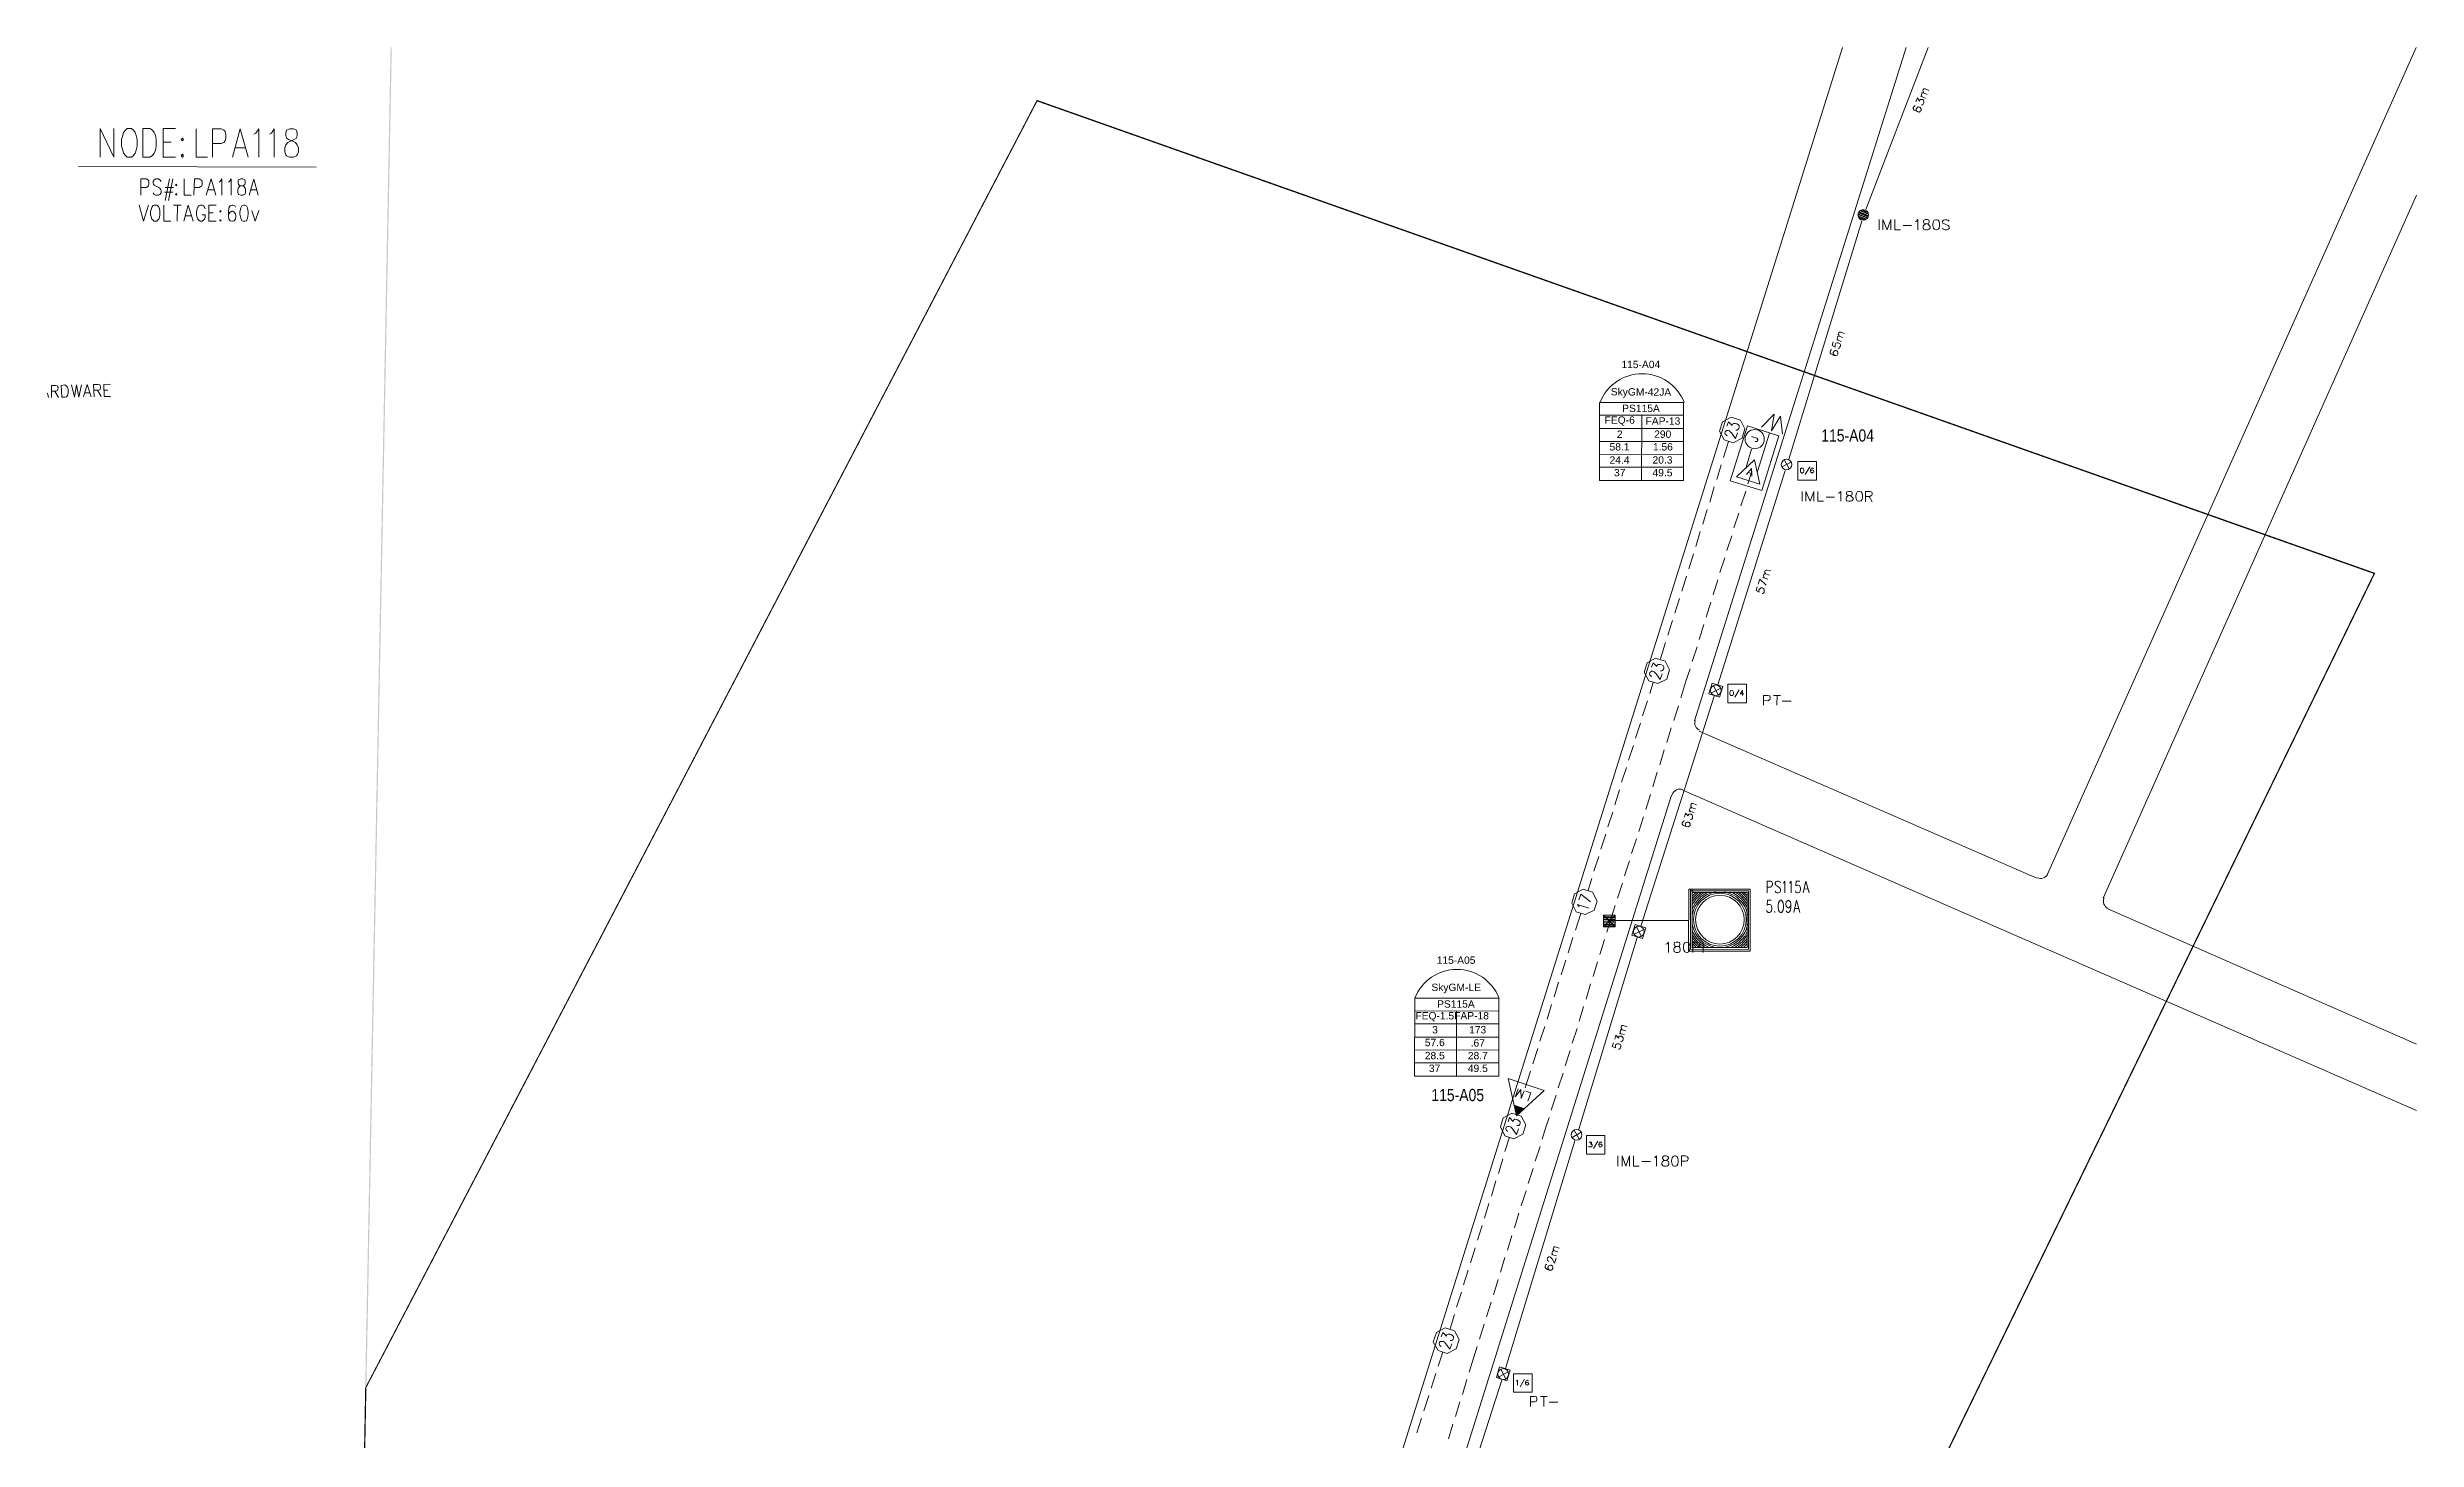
# Model space of a CAD drawing. Header units: millimetres. Extents: x 407 to 980, y 41 to 939.
# Drawn here: x 407 to 980, y 603 to 939 of the extents above; entities that cross this region are included whole.
import ezdxf

# ---------------------------------------------------------------- set-up
doc = ezdxf.new("R2010")
doc.units = ezdxf.units.MM
for name, color, linetype in [('PDF_Level 21', 1, 'Continuous'), ('PDF_Level 22', 1, 'Continuous'), ('PDF_RICKLEE_AMPBLOCK', 7, 'Continuous'), ('PDF_RICKLEE_POWERSUPPLY', 1, 'Continuous'), ('PDF_SKY-Lipa$0$LANDMARK', 7, 'Continuous'), ('PDF_SKY-Lipa$0$POLE NUMBER', 5, 'Continuous'), ('PDF_SKY-Lipa$0$RICKLEE_HOUSECOUNT', 3, 'Continuous'), ('PDF_Text', 7, 'Continuous')]:
    doc.layers.add(name, color=color, linetype=linetype)
for name, color, linetype, true_color in [('PDF_RICKLEE_COAXCABLE', 32, 'Continuous', 0xdd6e00), ('PDF_RICKLEE_NODEBOUNDARY', 92, 'Continuous', 0x00b800), ('PDF_RICKLEE_NODEDETAILS', 92, 'Continuous', 0x00b800), ('PDF_SKY-Lipa$0$RICKLEE_POLEPED', 8, 'Continuous', 0x767676), ('PDF_SKY-Lipa$0$RICKLEE_ROAD', 251, 'Continuous', 0x636466), ('PDF_SKY-Lipa$0$RICKLEE_STRAND', 8, 'Continuous', 0x767676), ('PDF_SKY-Lipa$0$RICKLEE_STRANDDISTANCE', 8, 'Continuous', 0x767676)]:
    doc.layers.add(name, color=color, linetype=linetype, true_color=true_color)
doc.styles.add('PDF Arial Narrow', font='ARIALN.TTF')
doc.styles.add('PDF ArialMT', font='arial.ttf')

msp = doc.modelspace()

# ---------------------------------------------------------------- linework, layer by layer
at = {"layer": 'PDF_Level 21', "lineweight": 9}
for points in [[(821.29, 847.43), (824.35, 850.6), (823.76, 846.54), (825.94, 850.1), (826.43, 845.75)], [(783.21, 726.78), (785.98, 729.64)], [(783.21, 729.64), (785.98, 726.78)], [(783.21, 729.25), (785.98, 729.25)], [(783.21, 728.95), (785.98, 728.95)], [(783.21, 728.56), (785.98, 728.56)], [(783.21, 728.16), (785.98, 728.16)], [(783.21, 727.76), (785.98, 727.76)], [(783.21, 727.37), (785.98, 727.37)], [(783.21, 727.07), (785.98, 727.07)], [(761.85, 683.46), (763.63, 682.86), (761.95, 683.36)], [(761.95, 683.26), (763.53, 682.77)], [(761.95, 683.16), (763.43, 682.67), (761.95, 683.06)], [(761.95, 682.96), (763.33, 682.57)], [(762.05, 682.86), (763.24, 682.47)], [(763.14, 682.37), (762.05, 682.77), (763.14, 682.47)], [(762.05, 682.67), (763.04, 682.27)], [(762.05, 682.57), (762.94, 682.27)], [(762.15, 682.37), (762.84, 682.17)], [(762.15, 682.27), (762.84, 682.07)], [(762.15, 682.17), (762.74, 682.07)], [(762.15, 682.07), (762.64, 681.97)], [(762.25, 681.97), (762.54, 681.88)], [(762.44, 681.78), (762.25, 681.88), (762.54, 681.78)], [(762.25, 681.78), (762.35, 681.68)]]:
    msp.add_lwpolyline(points, dxfattribs=at)
for points in [[(815.26, 835.47), (819.61, 839.52), (820.89, 833.69)], [(785.98, 726.78), (785.98, 729.64), (783.21, 729.64), (783.21, 726.78)], [(768.87, 687.32), (762.15, 681.18), (760.17, 690.18)], [(763.93, 682.96), (762.25, 681.48), (761.75, 683.66)], [(763.73, 682.96), (762.25, 681.58), (761.85, 683.56)]]:
    msp.add_lwpolyline(points, close=True, dxfattribs=at)
at = {"layer": 'PDF_Level 22', "lineweight": 9}
for points in [[(816.25, 849.11), (813.97, 849.81), (811.89, 848.72), (811.2, 846.44), (812.29, 844.37), (814.46, 843.67), (816.64, 844.76), (817.33, 847.04)], [(798.05, 790.96), (795.77, 791.65), (793.7, 790.57), (793, 788.29), (794.09, 786.21), (796.27, 785.52), (798.44, 786.61), (799.14, 788.88)], [(780.54, 735.18), (778.27, 735.87), (776.19, 734.79), (775.5, 732.51), (776.59, 730.44), (778.76, 729.74), (780.94, 730.83), (781.63, 733.01)], [(763.33, 681.08), (761.06, 681.78), (758.98, 680.69), (758.29, 678.51), (759.38, 676.34), (761.55, 675.65), (763.73, 676.73), (764.42, 679.01)], [(747.21, 629.26), (744.94, 629.95), (742.86, 628.87), (742.07, 626.59), (743.26, 624.51), (745.43, 623.82), (747.61, 624.91), (748.3, 627.18)]]:
    msp.add_lwpolyline(points, close=True, dxfattribs=at)
for points in [[(812.98, 847.63), (813.38, 848.72), (814.27, 847.83), (814.37, 848.12), (814.46, 848.32), (814.66, 848.32), (815.06, 848.32), (815.36, 848.22), (815.75, 848.03), (815.95, 847.73), (815.95, 847.43), (815.85, 847.14), (815.65, 846.84), (815.45, 846.74), (815.16, 846.74)], [(813.08, 845.36), (812.88, 845.45), (812.68, 845.65), (812.59, 845.75), (812.49, 845.95), (812.59, 846.34), (812.78, 846.54), (812.98, 846.64), (813.28, 846.64), (813.57, 846.54), (813.77, 846.34), (814.07, 846.05), (815.06, 844.66), (815.55, 846.05)], [(818.92, 845.16), (820.2, 844.76), (820.4, 844.56), (820.4, 844.47), (820.5, 844.27), (820.4, 844.17), (820.3, 843.97), (820.2, 843.97), (819.9, 843.97), (819.81, 843.97)], [(794.78, 789.48), (795.18, 790.57), (796.07, 789.68), (796.17, 789.97), (796.37, 790.17), (796.47, 790.17), (796.86, 790.17), (797.16, 790.07), (797.55, 789.87), (797.75, 789.58), (797.75, 789.28), (797.65, 788.98), (797.45, 788.69), (797.26, 788.59), (796.96, 788.59)], [(794.88, 787.2), (794.69, 787.3), (794.49, 787.5), (794.39, 787.6), (794.29, 787.8), (794.39, 788.19), (794.59, 788.39), (794.78, 788.49), (795.08, 788.49), (795.38, 788.39), (795.58, 788.19), (795.87, 787.9), (796.86, 786.51), (797.36, 787.9)], [(777.18, 733.3), (777.67, 734.69), (780.05, 732.81)], [(777.28, 731.62), (777.18, 731.82), (776.88, 732.22), (779.65, 731.33)], [(760.07, 677.43), (759.97, 677.43), (759.77, 677.62), (759.67, 677.82), (759.58, 678.02), (759.67, 678.41), (759.87, 678.51), (760.07, 678.61), (760.37, 678.61), (760.66, 678.51), (760.86, 678.41), (761.16, 678.02), (762.15, 676.63), (762.64, 678.02)], [(760.17, 679.7), (760.47, 680.79), (761.36, 679.8), (761.46, 680.1), (761.65, 680.29), (761.75, 680.39), (762.25, 680.29), (762.44, 680.19), (762.84, 680), (763.04, 679.7), (763.04, 679.4), (762.94, 679.11), (762.74, 678.81), (762.54, 678.81), (762.25, 678.81)], [(744.05, 625.5), (743.85, 625.6), (743.65, 625.7), (743.55, 625.9), (743.46, 626.1), (743.55, 626.49), (743.75, 626.69), (743.95, 626.69), (744.25, 626.69), (744.54, 626.69), (744.74, 626.49), (745.04, 626.2), (746.03, 624.81), (746.52, 626.1)], [(743.95, 627.78), (744.35, 628.87), (745.24, 627.98), (745.24, 628.27), (745.43, 628.37), (745.63, 628.47), (746.03, 628.47), (746.32, 628.37), (746.72, 628.17), (746.92, 627.88), (746.92, 627.48), (746.82, 627.18), (746.62, 626.99), (746.42, 626.89), (746.13, 626.89)]]:
    msp.add_lwpolyline(points, dxfattribs=at)
at = {"layer": 'PDF_Level 22', "color": 7, "lineweight": 9}
msp.add_lwpolyline([(813.77, 834.48), (817.93, 847.73), (825.54, 845.36), (821.39, 832.1)], close=True, dxfattribs=at)
for points in [[(817.63, 837.74), (818.92, 842.09)], [(820.4, 836.75), (823.27, 845.95)], [(817.73, 835.96), (818.92, 837.44), (819.01, 835.56)], [(818.22, 836.45), (819.01, 836.16)], [(764.03, 687.22), (763.33, 685.34), (763.24, 687.51), (761.85, 685.73), (762.54, 687.71)], [(764.92, 684.74), (765.61, 686.72), (764.42, 687.12)]]:
    msp.add_lwpolyline(points, dxfattribs=at)
msp.add_circle((819.69, 844.55), 2.32, dxfattribs=at)
at = {"layer": 'PDF_RICKLEE_AMPBLOCK', "lineweight": 9}
for points in [[(802.5, 834.58), (802.5, 853.37), (782.22, 853.37), (782.22, 834.58)], [(757.89, 690.78), (757.89, 709.57), (737.62, 709.57), (737.52, 690.78)]]:
    msp.add_lwpolyline(points, close=True, dxfattribs=at)
for points in [[(782.22, 850.3), (802.5, 850.3)], [(782.22, 847.14), (802.5, 847.14)], [(792.41, 850.3), (792.31, 834.58)], [(782.22, 843.97), (802.5, 843.97)], [(782.22, 840.9), (802.5, 840.81)], [(782.22, 837.74), (802.5, 837.74)], [(737.62, 706.5), (757.89, 706.4)], [(747.71, 706.5), (747.71, 690.78)], [(737.62, 703.34), (757.89, 703.34)], [(737.62, 700.17), (757.89, 700.17)], [(737.52, 693.94), (757.89, 693.94)], [(737.62, 697.11), (757.89, 697.01)]]:
    msp.add_lwpolyline(points, dxfattribs=at)
for centre in [(792.49, 849.39), (747.79, 705.59)]:
    msp.add_arc(centre, 10.93, 21.6691, 158.1742, dxfattribs=at)
at = {"layer": 'PDF_RICKLEE_COAXCABLE', "lineweight": 0}
for points in [[(813.38, 843.97), (812.19, 840.11)], [(811.6, 838.33), (810.51, 834.77)], [(818.03, 833.78), (819.01, 836.75)], [(809.92, 832.99), (808.83, 829.33)], [(816.34, 828.44), (817.53, 832)], [(808.23, 827.55), (807.15, 823.99)], [(814.66, 823.1), (815.85, 826.66)], [(806.55, 822.21), (805.47, 818.65)], [(812.98, 817.66), (814.17, 821.22)], [(804.87, 816.87), (803.78, 813.21)], [(811.3, 812.32), (812.49, 815.88)], [(803.19, 811.43), (802.1, 807.87)], [(809.62, 806.98), (810.81, 810.54)], [(801.51, 806.09), (800.42, 802.53)], [(807.94, 801.54), (809.12, 805.2)], [(798.15, 795.41), (796.96, 791.46)], [(799.83, 800.75), (798.74, 797.19)], [(806.26, 796.2), (807.44, 799.76)], [(804.58, 790.86), (805.76, 794.42)], [(795.18, 785.82), (794.39, 783.15)], [(801.81, 782.06), (803.09, 786.12), (804.08, 789.08)], [(793.8, 781.37), (792.61, 777.71)], [(800.12, 776.62), (801.31, 780.18)], [(792.11, 775.93), (790.93, 772.37)], [(798.44, 771.28), (799.53, 774.84)], [(790.43, 770.59), (789.25, 767.03)], [(796.76, 765.94), (797.85, 769.5)], [(788.75, 765.25), (787.56, 761.69)], [(795.08, 760.6), (796.17, 764.16)], [(787.07, 759.91), (785.88, 756.25)], [(793.4, 755.16), (794.49, 758.72)], [(785.39, 754.47), (784.2, 750.91)], [(791.72, 749.82), (792.81, 753.38)], [(782.03, 743.79), (780.84, 740.23)], [(783.71, 749.13), (782.52, 745.57)], [(789.94, 744.48), (791.12, 748.04)], [(780.34, 738.45), (779.45, 735.68)], [(788.26, 739.14), (789.44, 742.7)], [(786.58, 733.7), (787.76, 737.36)], [(777.67, 730.04), (776.39, 725.98)], [(784, 725.49), (784.7, 727.86), (785.98, 731.92)], [(775.8, 724.2), (774.61, 720.55)], [(782.32, 720.15), (783.41, 723.71)], [(774.11, 718.77), (772.93, 715.2)], [(780.64, 714.81), (781.73, 718.37)], [(772.33, 713.42), (771.25, 709.86)], [(778.96, 709.37), (780.05, 713.03)], [(770.65, 708.08), (769.56, 704.52)], [(777.28, 704.03), (778.37, 707.59)], [(768.97, 702.74), (767.78, 699.18)], [(775.6, 698.69), (776.78, 702.25)], [(767.29, 697.4), (766.1, 693.74)], [(773.92, 693.25), (775.1, 696.91)], [(765.51, 691.96), (764.22, 687.91)], [(772.24, 687.91), (773.42, 691.47)], [(770.55, 682.57), (771.74, 686.13)], [(760.47, 676.04), (759.38, 672.58)], [(768.38, 675.55), (769.27, 678.41), (770.06, 680.79)], [(758.88, 670.8), (757.8, 667.24)], [(766.7, 670.21), (767.88, 673.77)], [(757.2, 665.46), (756.11, 661.8)], [(765.02, 664.87), (766.2, 668.43)], [(755.52, 660.02), (754.43, 656.46)], [(763.33, 659.43), (764.52, 663.09)], [(753.84, 654.68), (752.75, 651.12)], [(759.97, 648.74), (761.06, 652.31)], [(761.65, 654.09), (762.74, 657.65)], [(752.16, 649.34), (751.07, 645.68)], [(758.29, 643.4), (759.38, 646.96)], [(750.48, 643.9), (749.39, 640.34)], [(756.61, 637.96), (757.7, 641.62)], [(748.9, 638.56), (747.71, 635)], [(754.93, 632.62), (756.02, 636.18)], [(747.21, 633.22), (746.13, 629.76)], [(753.25, 627.28), (754.33, 630.84)], [(744.35, 624.12), (743.26, 620.76)], [(750.77, 619.27), (751.76, 622.64), (752.65, 625.5)], [(742.66, 618.98), (741.58, 615.42)], [(740.98, 613.64), (739.8, 609.98)], [(749.09, 613.93), (750.18, 617.49)], [(739.2, 608.2), (738.12, 604.64)], [(745.73, 603.15), (746.82, 606.71)], [(747.41, 608.59), (748.5, 612.15)]]:
    msp.add_lwpolyline(points, dxfattribs=at)
at = {"layer": 'PDF_RICKLEE_NODEBOUNDARY', "lineweight": 0}
msp.add_lwpolyline([(419.61, 269.91, 0.305, 0.305, 0), (479.64, 368.51, 0.299, 0.299, 0), (484.29, 615.56, 0.271, 0.271, 0), (646.39, 926.25, 0.318, 0.318, 0), (969.34, 812.13, 0.31, 0.31, 0), (596.74, 46.2, 0, 0, 0)], format="xyseb", dxfattribs=at)
at = {"layer": 'PDF_RICKLEE_NODEBOUNDARY', "lineweight": 13}
msp.add_lwpolyline([(484.34, 615.61), (484.34, 615.61)], dxfattribs=at)
at = {"layer": 'PDF_RICKLEE_NODEBOUNDARY', "transparency": 33554559}
for points in [[(490.27, 939.11), (484.44, 615.61), (484.14, 615.61)], [(490.57, 939.11), (490.27, 939.11), (484.44, 615.61)]]:
    msp.add_solid(points, dxfattribs=at)
at = {"layer": 'PDF_RICKLEE_NODEDETAILS', "lineweight": 13}
for points in [[(420.16, 912.61), (420.16, 919.53), (423.42, 912.61), (423.42, 919.53)], [(438.35, 912.61), (435.39, 912.61), (435.39, 919.53), (438.35, 919.53)], [(435.39, 916.27), (437.26, 916.27)], [(443.3, 919.43), (443.3, 912.61), (446.07, 912.61)], [(447.25, 912.61), (447.25, 919.43), (449.33, 919.43), (450.02, 919.13), (450.32, 918.84), (450.52, 918.14), (450.52, 917.16), (450.32, 916.56), (450.02, 916.17), (449.33, 915.87), (447.25, 915.87)], [(452.1, 912.61), (453.98, 919.43), (455.86, 912.61)], [(457.24, 918.14), (457.74, 918.44), (458.43, 919.43), (458.43, 912.61)], [(461, 918.14), (461.5, 918.44), (462.19, 919.43), (462.19, 912.61)], [(414.91, 910.33), (472.28, 910.23)], [(452.79, 914.88), (455.17, 914.88)], [(429.95, 903.41), (429.95, 907.36), (431.23, 907.36), (431.63, 907.17), (431.83, 906.97), (431.92, 906.57), (431.92, 906.08), (431.83, 905.68), (431.63, 905.49), (431.23, 905.29), (429.95, 905.29)], [(434.89, 906.77), (434.59, 907.17), (434.2, 907.36), (433.61, 907.36), (433.21, 907.17), (432.91, 906.77), (432.91, 906.38), (433.01, 906.08), (433.21, 905.88), (433.51, 905.68), (434.3, 905.29), (434.59, 905.09), (434.69, 904.89), (434.89, 904.6), (434.89, 904), (434.59, 903.61), (434.2, 903.41), (433.61, 903.41), (433.21, 903.61), (432.91, 904)], [(435.68, 904.2), (437.66, 904.2)], [(436.87, 907.36), (435.88, 902.12)], [(435.88, 905.29), (437.86, 905.29)], [(437.66, 907.36), (436.67, 902.12)], [(440.43, 907.36), (440.43, 903.41), (442.11, 903.41)], [(442.8, 903.41), (442.9, 907.36), (444.09, 907.36), (444.48, 907.17), (444.68, 906.97), (444.78, 906.57), (444.78, 905.98), (444.68, 905.68), (444.48, 905.49), (444.09, 905.29), (442.8, 905.29)], [(445.77, 903.41), (446.96, 907.36), (448.04, 903.41)], [(446.17, 904.69), (447.65, 904.69)], [(448.84, 906.57), (449.13, 906.77), (449.53, 907.36), (449.53, 903.41)], [(451.11, 906.57), (451.41, 906.77), (451.8, 907.36), (451.8, 903.41)], [(456.15, 903.41), (457.24, 907.27), (458.33, 903.41)], [(456.55, 904.69), (457.93, 904.69)], [(429.55, 901.04), (430.64, 897.18), (431.83, 901.04)], [(435.48, 901.04), (435.48, 897.18), (437.17, 897.18)], [(437.86, 901.04), (439.74, 901.04)], [(438.85, 901.04), (438.75, 897.18)], [(440.33, 897.18), (441.42, 901.04), (442.61, 897.18)], [(440.73, 898.46), (442.11, 898.46)], [(445.47, 900.15), (445.37, 900.54), (445.08, 900.84), (444.78, 901.04), (444.29, 901.04), (443.99, 900.84), (443.69, 900.54), (443.59, 900.15), (443.4, 899.55), (443.4, 898.66), (443.59, 898.07), (443.69, 897.67), (443.99, 897.38), (444.29, 897.18), (444.78, 897.18), (445.08, 897.38), (445.37, 897.67), (445.47, 898.07), (445.47, 898.66), (444.78, 898.66)], [(448.14, 897.18), (446.36, 897.18), (446.36, 901.04), (448.14, 901.04)], [(446.36, 899.16), (447.45, 899.16)], [(452.79, 900.54), (452.69, 900.84), (452.2, 901.04), (452, 901.04), (451.51, 900.84), (451.21, 900.34), (451.11, 899.35), (451.11, 898.46), (451.21, 897.67), (451.51, 897.28), (451.9, 897.18), (452.1, 897.18), (452.5, 897.28), (452.79, 897.67), (452.89, 898.27), (452.89, 898.46), (452.79, 898.96), (452.5, 899.35), (452.1, 899.55), (451.9, 899.55), (451.51, 899.35), (451.21, 898.96), (451.11, 898.46)], [(456.75, 899.75), (457.54, 897.18), (458.43, 899.75)]]:
    msp.add_lwpolyline(points, dxfattribs=at)
for points in [[(426.68, 919.53), (426.29, 919.13), (425.79, 918.54), (425.59, 917.85), (425.3, 916.86), (425.3, 915.28), (425.59, 914.29), (425.79, 913.6), (426.29, 913), (426.68, 912.61), (427.67, 912.61), (428.17, 913), (428.56, 913.6), (428.86, 914.29), (429.06, 915.28), (429.06, 916.86), (428.86, 917.85), (428.56, 918.54), (428.17, 919.13), (427.67, 919.53)], [(430.44, 912.61), (430.44, 919.53), (432.12, 919.53), (432.81, 919.13), (433.21, 918.54), (433.51, 917.85), (433.7, 916.86), (433.7, 915.28), (433.51, 914.29), (433.21, 913.6), (432.81, 913), (432.12, 912.61)], [(440.03, 917.16), (439.74, 916.86), (440.03, 916.56), (440.23, 916.86)], [(465.95, 919.43), (465.15, 919.13), (464.96, 918.44), (464.96, 917.85), (465.15, 917.16), (465.65, 916.86), (466.64, 916.46), (467.33, 916.17), (467.73, 915.57), (468.02, 914.88), (468.02, 913.89), (467.73, 913.2), (467.53, 912.9), (466.84, 912.61), (465.85, 912.61), (465.15, 912.9), (464.96, 913.2), (464.76, 913.89), (464.76, 914.88), (464.96, 915.57), (465.45, 916.17), (466.14, 916.46), (467.03, 916.86), (467.53, 917.16), (467.73, 917.85), (467.73, 918.44), (467.53, 919.13), (466.84, 919.43)], [(440.03, 913.3), (439.74, 913), (440.03, 912.61), (440.23, 912.9)], [(438.55, 906.08), (438.35, 905.88), (438.55, 905.68), (438.65, 905.88)], [(454.08, 907.36), (453.58, 907.17), (453.48, 906.77), (453.48, 906.38), (453.58, 905.98), (453.88, 905.78), (454.47, 905.68), (454.87, 905.49), (455.17, 905.09), (455.26, 904.69), (455.26, 904.1), (455.17, 903.8), (455.07, 903.61), (454.57, 903.41), (454.08, 903.41), (453.58, 903.61), (453.48, 903.8), (453.39, 904.1), (453.39, 904.69), (453.48, 905.09), (453.78, 905.49), (454.18, 905.68), (454.77, 905.78), (455.07, 905.98), (455.17, 906.38), (455.17, 906.77), (455.07, 907.17), (454.57, 907.36)], [(433.21, 901.04), (432.91, 900.94), (432.62, 900.54), (432.52, 900.15), (432.32, 899.55), (432.32, 898.66), (432.52, 898.07), (432.62, 897.67), (432.91, 897.38), (433.21, 897.18), (433.8, 897.18), (434, 897.38), (434.3, 897.67), (434.5, 898.07), (434.59, 898.66), (434.59, 899.55), (434.5, 900.15), (434.3, 900.54), (434, 900.94), (433.8, 901.04)], [(438.55, 903.8), (438.35, 903.61), (438.55, 903.41), (438.65, 903.61)], [(449.13, 899.75), (449.03, 899.55), (449.13, 899.35), (449.33, 899.55)], [(454.77, 901.04), (454.37, 900.84), (454.08, 900.34), (453.88, 899.35), (453.88, 898.86), (454.08, 897.87), (454.37, 897.28), (454.77, 897.18), (455.07, 897.18), (455.46, 897.28), (455.76, 897.87), (455.86, 898.86), (455.86, 899.35), (455.76, 900.34), (455.46, 900.84), (455.07, 901.04)], [(449.13, 897.48), (449.03, 897.38), (449.13, 897.18), (449.33, 897.38)]]:
    msp.add_lwpolyline(points, close=True, dxfattribs=at)
at = {"layer": 'PDF_RICKLEE_POWERSUPPLY', "lineweight": 9}
for points in [[(818.62, 720.94), (818.62, 735.87), (803.78, 735.87), (803.68, 720.94)], [(825.94, 733.2), (825.64, 733.01), (825.44, 732.61), (825.34, 731.92), (825.34, 731.52), (825.44, 730.83), (825.64, 730.44), (825.94, 730.24), (826.13, 730.24), (826.33, 730.44), (826.53, 730.83), (826.63, 731.52), (826.63, 731.92), (826.53, 732.61), (826.33, 733.01), (826.13, 733.2)]]:
    msp.add_lwpolyline(points, close=True, dxfattribs=at)
for points in [[(804.18, 735.87), (804.18, 721.44), (818.22, 721.34), (818.22, 735.48), (804.18, 735.48)], [(804.58, 735.87), (804.58, 721.83), (817.83, 721.83), (817.83, 735.08), (804.58, 735.08)], [(806.95, 732.71), (806.95, 732.71)], [(823.66, 733.2), (822.77, 733.2), (822.67, 731.92), (822.77, 732.12), (822.97, 732.22), (823.27, 732.22), (823.56, 732.12), (823.76, 731.82), (823.86, 731.33), (823.86, 731.13), (823.76, 730.63), (823.56, 730.44), (823.27, 730.24), (822.97, 730.24), (822.77, 730.44), (822.67, 730.53), (822.57, 730.83)], [(822.67, 734.98), (822.67, 737.85), (823.56, 737.85), (823.76, 737.75), (823.86, 737.65), (823.96, 737.36), (823.96, 736.96), (823.86, 736.67), (823.76, 736.47), (823.56, 736.37), (822.67, 736.37)], [(825.94, 737.46), (825.74, 737.75), (825.44, 737.85), (825.15, 737.85), (824.85, 737.75), (824.65, 737.46), (824.65, 737.16), (824.75, 736.96), (824.85, 736.76), (825.05, 736.67), (825.54, 736.37), (825.74, 736.17), (825.84, 736.07), (825.94, 735.78), (825.94, 735.38), (825.74, 735.08), (825.44, 734.98), (825.15, 734.98), (824.85, 735.08), (824.65, 735.38)], [(826.53, 737.36), (826.73, 737.46), (826.93, 737.85), (826.93, 734.98)], [(828.41, 732.22), (828.31, 731.82), (828.11, 731.52), (827.82, 731.33), (827.52, 731.52), (827.32, 731.82), (827.22, 732.22), (827.22, 732.31), (827.32, 732.81), (827.52, 733.01), (827.82, 733.2), (828.11, 733.01), (828.31, 732.81), (828.41, 732.22), (828.41, 731.52), (828.31, 730.83), (828.11, 730.44), (827.82, 730.24), (827.72, 730.24), (827.42, 730.44), (827.32, 730.63)], [(828.01, 737.36), (828.21, 737.46), (828.51, 737.85), (828.51, 734.98)], [(829.1, 730.24), (829.79, 733.2), (830.59, 730.24)], [(830.59, 737.85), (829.7, 737.85), (829.6, 736.67), (829.7, 736.76), (829.99, 736.86), (830.19, 736.86), (830.49, 736.76), (830.68, 736.47), (830.78, 736.07), (830.78, 735.78), (830.68, 735.38), (830.49, 735.08), (830.19, 734.98), (829.99, 734.98), (829.7, 735.08), (829.6, 735.18), (829.5, 735.48)], [(831.38, 734.98), (832.07, 737.85), (832.86, 734.98)], [(831.67, 735.97), (832.56, 735.87)], [(784.8, 728.36), (803.68, 728.36)], [(824.55, 730.53), (824.45, 730.44), (824.55, 730.24), (824.55, 730.44)], [(829.4, 731.23), (830.29, 731.23)]]:
    msp.add_lwpolyline(points, dxfattribs=at)
for radius in [6.38, 5.88]:
    msp.add_circle((811.28, 728.53), radius, dxfattribs=at)
for radius, start, end in [(6.77, 99.2944, 169.1345), (7.17, 111.5003, 157.7197), (7.57, 118.3557, 151.0345), (9.25, 133.6764, 135.6644), (7.96, 123.4039, 146.0632), (8.36, 127.4414, 142.0807), (8.75, 130.8032, 138.7573), (6.77, 9.9976, 80.5517), (7.17, 21.8024, 68.3515), (7.57, 28.5754, 61.496), (7.96, 33.5852, 56.4423), (8.36, 37.5952, 52.4048), (8.75, 40.9406, 49.0485), (9.25, 43.8029, 46.1697), (6.77, 190.7117, 258.3655), (6.77, 281.4807, 349.8486), (9.25, 223.9396, 225.7528), (7.17, 202.1265, 247.3572), (7.57, 208.8172, 240.7599), (7.96, 213.783, 235.838), (8.36, 217.7655, 231.8884), (8.75, 221.0944, 228.5816), (7.17, 292.4945, 338.0493), (7.57, 299.0863, 331.2708), (7.96, 304.0082, 326.1676), (8.36, 307.9632, 322.2619), (8.75, 311.2647, 318.9056), (9.25, 314.0938, 316.0494)]:
    msp.add_arc((811.28, 728.53), radius, start, end, dxfattribs=at)
at = {"layer": 'PDF_SKY-Lipa$0$LANDMARK', "lineweight": 9}
for points in [[(407.4, 855.64), (407.69, 854.55)], [(407.4, 855.54), (407.4, 855.54)], [(408.39, 854.55), (408.39, 857.52), (409.38, 857.52), (409.77, 857.42), (409.87, 857.22), (409.97, 857.03), (409.97, 856.73), (409.87, 856.43), (409.77, 856.23), (409.47, 856.14), (408.39, 856.14)], [(409.18, 856.14), (410.07, 854.55)], [(413.23, 857.62), (413.92, 854.65), (414.42, 857.62), (415.01, 854.65), (415.61, 857.62)], [(416.1, 854.75), (416.99, 857.72), (417.98, 854.75)], [(416.4, 855.74), (417.58, 855.74)], [(418.67, 854.75), (418.57, 857.72), (419.66, 857.72), (420.06, 857.62), (420.16, 857.42), (420.25, 857.22), (420.25, 856.93), (420.16, 856.63), (420.06, 856.43), (419.66, 856.33), (418.67, 856.33)], [(419.46, 856.33), (420.35, 854.85)], [(422.63, 854.85), (421.14, 854.85), (421.05, 857.72), (422.63, 857.82)], [(421.05, 856.33), (422.03, 856.33)]]:
    msp.add_lwpolyline(points, dxfattribs=at)
msp.add_lwpolyline([(410.86, 854.65), (410.76, 857.52), (411.65, 857.62), (411.95, 857.42), (412.24, 857.12), (412.34, 856.93), (412.44, 856.43), (412.44, 855.74), (412.34, 855.34), (412.24, 855.05), (412.05, 854.75), (411.65, 854.65)], close=True, dxfattribs=at)
at = {"layer": 'PDF_SKY-Lipa$0$POLE NUMBER', "lineweight": 13}
for points in [[(849.77, 895.1), (849.77, 897.57)], [(850.66, 895.1), (850.66, 897.57), (851.65, 895.1), (852.54, 897.57), (852.54, 895.1)], [(853.53, 897.57), (853.53, 895.1), (854.91, 895.1)], [(855.51, 896.09), (857.58, 896.09)], [(858.47, 897.08), (858.77, 897.18), (859.07, 897.57), (859.07, 895.1)], [(866.68, 897.18), (866.39, 897.38), (866.09, 897.48), (865.6, 897.48), (865.3, 897.38), (865, 897.18), (865, 896.98), (865.1, 896.68), (865.3, 896.59), (865.5, 896.49), (866.19, 896.19), (866.39, 896.09), (866.58, 895.99), (866.68, 895.79), (866.68, 895.4), (866.39, 895.2), (866.09, 895.1), (865.6, 895.1), (865.3, 895.2), (865, 895.4)], [(831.18, 829.53), (831.18, 831.91)], [(832.07, 829.53), (832.07, 831.91), (833.06, 829.53), (833.95, 831.91), (833.95, 829.53)], [(834.94, 831.91), (834.94, 829.53), (836.32, 829.53)], [(836.91, 830.52), (838.99, 830.52)], [(839.88, 831.51), (840.18, 831.61), (840.48, 831.91), (840.48, 829.53)], [(846.41, 829.43), (846.41, 831.91), (847.5, 831.91), (847.79, 831.81), (847.99, 831.71), (848.09, 831.51), (848.09, 831.21), (847.99, 831.02), (847.79, 830.92), (847.5, 830.72), (846.41, 830.72)], [(847.3, 830.72), (848.09, 829.43)], [(821.78, 780.28), (821.78, 782.65), (822.87, 782.65), (823.27, 782.55), (823.37, 782.46), (823.46, 782.26), (823.46, 781.86), (823.37, 781.66), (823.27, 781.57), (822.87, 781.37), (821.78, 781.47)], [(824.26, 782.65), (825.94, 782.65)], [(825.15, 782.65), (825.05, 780.28)], [(826.33, 781.27), (828.51, 781.27)], [(798.25, 722.62), (798.54, 722.72), (798.84, 723.12), (798.84, 720.64)], [(804.77, 720.64), (804.77, 723.12), (805.86, 723.12), (806.16, 722.92), (806.26, 722.82), (806.45, 722.62), (806.45, 722.23), (806.26, 722.03), (806.16, 721.93), (805.86, 721.83), (804.77, 721.83)], [(807.25, 720.64), (807.25, 723.12)], [(786.67, 669.02), (786.67, 671.49)], [(787.66, 669.02), (787.66, 671.49), (788.55, 669.02), (789.44, 671.49), (789.44, 669.02)], [(790.43, 671.49), (790.43, 669.02), (791.82, 669.02)], [(792.41, 670.11), (794.49, 670.11)], [(795.48, 671), (795.67, 671.1), (795.97, 671.49), (795.97, 669.02)], [(802, 669.02), (802, 671.49), (802.99, 671.49), (803.39, 671.39), (803.49, 671.19), (803.59, 671), (803.59, 670.7), (803.49, 670.4), (803.39, 670.3), (802.99, 670.21), (802, 670.21)], [(765.51, 610.97), (765.51, 613.44), (766.5, 613.44), (766.89, 613.34), (766.99, 613.24), (767.09, 612.94), (767.09, 612.65), (766.99, 612.35), (766.89, 612.25), (766.5, 612.15), (765.51, 612.15)], [(767.98, 613.44), (769.56, 613.44)], [(768.77, 613.44), (768.77, 610.97)], [(770.06, 612.05), (772.14, 612.05)]]:
    msp.add_lwpolyline(points, dxfattribs=at)
for points in [[(860.95, 897.57), (860.55, 897.38), (860.45, 897.18), (860.45, 896.98), (860.55, 896.68), (860.85, 896.59), (861.34, 896.49), (861.64, 896.39), (861.84, 896.09), (862.04, 895.89), (862.04, 895.5), (861.84, 895.3), (861.74, 895.2), (861.44, 895.1), (860.95, 895.1), (860.55, 895.2), (860.45, 895.3), (860.35, 895.5), (860.35, 895.89), (860.45, 896.09), (860.75, 896.39), (861.05, 896.49), (861.54, 896.59), (861.74, 896.68), (861.84, 896.98), (861.84, 897.18), (861.74, 897.38), (861.44, 897.57)], [(863.42, 897.48), (863.02, 897.38), (862.83, 897.08), (862.73, 896.49), (862.73, 896.09), (862.83, 895.5), (863.02, 895.2), (863.42, 895.1), (863.62, 895.1), (864.01, 895.2), (864.21, 895.5), (864.31, 896.09), (864.31, 896.49), (864.21, 897.08), (864.01, 897.38), (863.62, 897.48)], [(842.35, 831.91), (841.96, 831.81), (841.86, 831.61), (841.86, 831.31), (841.96, 831.11), (842.26, 831.02), (842.75, 830.92), (843.05, 830.72), (843.24, 830.52), (843.44, 830.32), (843.44, 829.93), (843.24, 829.73), (843.15, 829.63), (842.85, 829.53), (842.35, 829.53), (841.96, 829.63), (841.86, 829.73), (841.76, 829.93), (841.76, 830.32), (841.86, 830.52), (842.16, 830.82), (842.45, 830.92), (842.95, 831.02), (843.15, 831.11), (843.24, 831.31), (843.24, 831.61), (843.15, 831.81), (842.85, 831.91)], [(844.83, 831.91), (844.43, 831.81), (844.23, 831.51), (844.13, 830.92), (844.13, 830.52), (844.23, 829.93), (844.43, 829.63), (844.83, 829.53), (845.02, 829.53), (845.42, 829.63), (845.62, 829.93), (845.72, 830.52), (845.72, 830.92), (845.62, 831.51), (845.42, 831.81), (845.02, 831.91)], [(800.72, 723.12), (800.32, 723.02), (800.22, 722.72), (800.22, 722.52), (800.32, 722.23), (800.62, 722.13), (801.01, 722.03), (801.41, 721.93), (801.61, 721.73), (801.71, 721.44), (801.71, 721.14), (801.61, 720.84), (801.51, 720.74), (801.21, 720.64), (800.72, 720.64), (800.32, 720.74), (800.22, 720.84), (800.12, 721.14), (800.12, 721.44), (800.22, 721.73), (800.52, 721.93), (800.82, 722.03), (801.31, 722.13), (801.51, 722.23), (801.61, 722.52), (801.61, 722.72), (801.51, 723.02), (801.21, 723.12)], [(803.19, 723.12), (802.79, 722.92), (802.6, 722.62), (802.5, 722.03), (802.5, 721.73), (802.6, 721.14), (802.79, 720.74), (803.19, 720.64), (803.39, 720.64), (803.78, 720.74), (803.98, 721.14), (804.08, 721.73), (804.08, 722.03), (803.98, 722.62), (803.78, 722.92), (803.39, 723.12)], [(797.85, 671.49), (797.55, 671.39), (797.45, 671.1), (797.45, 670.9), (797.55, 670.7), (797.75, 670.5), (798.25, 670.4), (798.54, 670.3), (798.84, 670.11), (798.94, 669.81), (798.94, 669.51), (798.84, 669.22), (798.74, 669.12), (798.34, 669.02), (797.85, 669.02), (797.55, 669.12), (797.45, 669.22), (797.26, 669.51), (797.26, 669.81), (797.45, 670.11), (797.65, 670.3), (797.95, 670.4), (798.44, 670.5), (798.74, 670.7), (798.84, 670.9), (798.84, 671.1), (798.74, 671.39), (798.34, 671.49)], [(800.32, 671.49), (800.03, 671.39), (799.73, 671), (799.63, 670.4), (799.63, 670.11), (799.73, 669.51), (799.93, 669.12), (800.32, 669.02), (800.52, 669.02), (800.92, 669.12), (801.11, 669.51), (801.21, 670.11), (801.21, 670.4), (801.11, 671), (800.92, 671.39), (800.52, 671.49)]]:
    msp.add_lwpolyline(points, close=True, dxfattribs=at)
at = {"layer": 'PDF_SKY-Lipa$0$RICKLEE_HOUSECOUNT', "lineweight": 0}
for points in [[(834.64, 839.12), (834.64, 834.67), (830.09, 834.67), (830.09, 839.12)], [(831.08, 837.54), (830.88, 837.54), (830.78, 837.34), (830.78, 837.05), (830.78, 836.85), (830.78, 836.55), (830.88, 836.45), (831.08, 836.36), (831.18, 836.36), (831.38, 836.45), (831.48, 836.55), (831.57, 836.85), (831.57, 837.05), (831.48, 837.34), (831.38, 837.54), (831.18, 837.54)], [(817.73, 785.42), (817.73, 780.87), (813.18, 780.87), (813.18, 785.42)], [(814.07, 783.84), (813.87, 783.74), (813.77, 783.64), (813.67, 783.35), (813.67, 783.15), (813.77, 782.85), (813.87, 782.65), (814.07, 782.65), (814.17, 782.65), (814.37, 782.65), (814.46, 782.85), (814.56, 783.15), (814.56, 783.35), (814.46, 783.64), (814.37, 783.74), (814.17, 783.84)], [(783.51, 676.44), (783.51, 671.89), (779.06, 671.89), (779.06, 676.44)], [(765.91, 618.88), (765.91, 614.43), (761.46, 614.43), (761.46, 618.88)]]:
    msp.add_lwpolyline(points, close=True, dxfattribs=at)
for points in [[(832.96, 837.84), (831.87, 835.96)], [(833.85, 837.44), (833.85, 837.54), (833.65, 837.54), (833.55, 837.54), (833.35, 837.54), (833.26, 837.34), (833.16, 837.05), (833.16, 836.75), (833.26, 836.55), (833.35, 836.45), (833.55, 836.36), (833.75, 836.45), (833.85, 836.55), (833.95, 836.75), (833.85, 836.95), (833.75, 837.05), (833.55, 837.15), (833.35, 837.05), (833.26, 836.95), (833.16, 836.75)], [(815.95, 784.04), (814.86, 782.26)], [(816.74, 782.65), (816.74, 783.84), (816.15, 783.05), (817.04, 783.05)], [(779.75, 674.85), (780.34, 674.85), (780.05, 674.36), (780.25, 674.36), (780.34, 674.36), (780.34, 674.26), (780.44, 674.16), (780.44, 673.96), (780.34, 673.86), (780.25, 673.67), (780.05, 673.67), (779.95, 673.67), (779.75, 673.67), (779.65, 673.77), (779.65, 673.86)], [(781.83, 675.05), (780.74, 673.27)], [(782.72, 674.66), (782.72, 674.85), (782.52, 674.85), (782.42, 674.85), (782.22, 674.85), (782.13, 674.66), (782.03, 674.36), (782.03, 674.06), (782.13, 673.86), (782.22, 673.67), (782.42, 673.67), (782.62, 673.67), (782.72, 673.86), (782.82, 673.96), (782.82, 674.06), (782.72, 674.26), (782.62, 674.36), (782.42, 674.36), (782.22, 674.36), (782.13, 674.26), (782.03, 674.06)], [(762.15, 617.1), (762.25, 617.2), (762.44, 617.39), (762.44, 616.11)], [(764.13, 617.59), (763.04, 615.71)], [(765.02, 617.2), (765.02, 617.29), (764.82, 617.39), (764.72, 617.39), (764.52, 617.29), (764.42, 617.1), (764.32, 616.8), (764.32, 616.5), (764.42, 616.31), (764.52, 616.21), (764.72, 616.11), (764.92, 616.21), (765.02, 616.31), (765.11, 616.5), (765.02, 616.7), (764.92, 616.8), (764.72, 616.9), (764.52, 616.8), (764.42, 616.7), (764.32, 616.5)]]:
    msp.add_lwpolyline(points, dxfattribs=at)
at = {"layer": 'PDF_SKY-Lipa$0$RICKLEE_POLEPED', "lineweight": 0}
for points in [[(844.63, 898.96), (847, 897.97)], [(844.63, 898.76), (846.9, 897.87)], [(844.63, 898.46), (846.71, 897.67)], [(844.73, 899.16), (847.1, 898.17)], [(844.73, 898.27), (846.51, 897.57)], [(844.83, 899.26), (847.2, 898.37)], [(844.93, 899.45), (847.2, 898.56)], [(845.12, 899.65), (847.2, 898.86)], [(845.32, 899.75), (847.1, 899.06)], [(845.62, 899.85), (847, 899.35)], [(845.91, 899.95), (846.8, 899.65)], [(844.83, 897.97), (846.31, 897.48)], [(845.02, 897.67), (845.91, 897.38)], [(828.61, 839.03), (826.33, 837.84)], [(828.01, 837.34), (826.83, 839.62)], [(811.5, 784.43), (809.22, 783.25)], [(810.9, 782.75), (809.72, 785.03)], [(792.31, 724.5), (791.12, 726.78)], [(792.9, 726.18), (790.63, 725)], [(777.77, 677.23), (775.6, 675.94)], [(777.28, 675.55), (776.09, 677.72)], [(760.17, 619.37), (757.89, 618.18)], [(759.58, 617.69), (758.39, 619.97)]]:
    msp.add_lwpolyline(points, dxfattribs=at)
for points in [[(808.63, 783.05), (809.42, 785.62), (811.99, 784.83), (811.2, 782.26)], [(790.04, 724.8), (790.83, 727.37), (793.4, 726.58), (792.61, 724.01)], [(757.3, 617.99), (758.09, 620.56), (760.66, 619.77), (759.87, 617.2)]]:
    msp.add_lwpolyline(points, close=True, dxfattribs=at)
for centre, radius in [((845.9, 898.67), 1.28), ((827.38, 838.42), 1.28), ((810.3, 783.89), 1.3), ((791.71, 725.64), 1.3), ((776.68, 676.58), 1.3), ((758.97, 618.83), 1.3)]:
    msp.add_circle(centre, radius, dxfattribs=at)
at = {"layer": 'PDF_SKY-Lipa$0$RICKLEE_ROAD', "lineweight": 0}
for points in [[(681.54, 461.73), (703.8, 502.28), (840.87, 939.11)], [(805.17, 776.52), (856.3, 939.11)], [(890.42, 739.53), (979.43, 939.11)], [(903.87, 733.7), (979.53, 903.41)], [(887.85, 738.54), (806.26, 774.05)], [(732.87, 545.79), (799.63, 758.62)], [(979.53, 682.47), (802.3, 759.81)], [(979.53, 698.49), (904.96, 731.13)]]:
    msp.add_lwpolyline(points, dxfattribs=at)
for centre, start, end in [((807.13, 776.01), 162.585, 246.4436), ((801.59, 758.11), 66.4398, 162.5812), ((888.72, 740.4), 246.4398, 335.9729), ((905.83, 732.99), 155.9729, 246.4398)]:
    msp.add_arc(centre, 1.93, start, end, dxfattribs=at)
at = {"layer": 'PDF_SKY-Lipa$0$RICKLEE_STRAND', "lineweight": 0}
for points in [[(861.54, 939.11), (846.51, 899.95)], [(845.52, 897.18), (827.92, 839.72)], [(827.03, 836.95), (810.81, 785.22)], [(809.92, 782.46), (792.21, 726.97)], [(791.32, 724.2), (777.18, 677.92)], [(776.29, 675.15), (759.48, 620.16)], [(758.59, 617.39), (743.06, 569.13)]]:
    msp.add_lwpolyline(points, dxfattribs=at)
at = {"layer": 'PDF_SKY-Lipa$0$RICKLEE_STRANDDISTANCE', "lineweight": 0}
for points in [[(858.57, 925.96), (858.97, 926.95), (859.46, 926.16), (859.56, 926.35), (859.66, 926.55), (859.76, 926.55), (860.06, 926.55), (860.26, 926.55), (860.45, 926.35), (860.55, 926.06), (860.55, 925.76), (860.45, 925.56), (860.26, 925.27), (860.16, 925.27), (859.96, 925.27)], [(860.95, 926.85), (859.76, 927.34)], [(860.16, 927.14), (859.96, 927.54), (859.96, 927.74), (860.06, 928.03), (860.16, 928.13), (860.45, 928.13), (861.34, 927.74)], [(860.45, 928.13), (860.35, 928.53), (860.26, 928.73), (860.35, 928.92), (860.55, 929.12), (860.85, 929.12), (861.74, 928.73)], [(858.47, 924.97), (858.28, 924.97), (858.08, 924.77), (857.98, 924.57), (857.98, 924.28), (858.18, 923.98), (858.57, 923.78), (859.07, 923.58), (859.46, 923.49), (859.66, 923.68), (859.86, 923.88), (859.86, 923.98), (859.86, 924.28), (859.76, 924.47), (859.56, 924.67), (859.46, 924.67), (859.17, 924.77), (858.97, 924.57), (858.77, 924.38), (858.67, 924.28), (858.67, 923.98), (858.77, 923.78), (859.07, 923.58)], [(840.08, 869.39), (839.98, 869.68), (839.88, 869.88), (839.98, 870.18), (840.18, 870.38), (840.48, 870.38), (841.37, 870.08)], [(838.3, 866.12), (838.1, 866.12), (838, 865.83), (837.9, 865.63), (837.9, 865.33), (838.1, 865.14), (838.6, 864.84), (838.99, 864.74), (839.39, 864.74), (839.59, 864.84), (839.78, 865.14), (839.78, 865.43), (839.68, 865.73), (839.49, 865.83), (839.39, 865.93), (839.09, 865.93), (838.79, 865.73), (838.7, 865.53), (838.6, 865.43), (838.6, 865.14), (838.79, 864.94), (838.99, 864.74)], [(838.6, 868), (838.4, 867.11), (839.09, 866.72), (839.09, 866.92), (839.09, 867.21), (839.09, 867.41), (839.29, 867.71), (839.59, 867.81), (839.88, 867.81), (839.98, 867.71), (840.28, 867.61), (840.38, 867.31), (840.38, 867.01), (840.28, 866.82), (840.18, 866.52), (839.98, 866.52), (839.78, 866.42)], [(840.67, 868.1), (839.49, 868.5)], [(839.78, 868.4), (839.68, 868.7), (839.59, 868.99), (839.68, 869.19), (839.78, 869.39), (840.08, 869.39), (840.97, 869.09)], [(822.38, 812.03), (822.18, 812.32), (822.08, 812.52), (822.18, 812.82), (822.38, 812.92), (822.67, 812.92), (823.56, 812.72)], [(820.3, 808.86), (820, 807.97), (820.79, 807.58), (820.7, 807.68), (820.7, 807.97), (820.79, 808.27), (820.99, 808.47), (821.19, 808.66), (821.49, 808.66), (821.68, 808.57), (821.88, 808.37), (821.98, 808.17), (821.98, 807.87), (821.98, 807.58), (821.78, 807.38), (821.68, 807.28), (821.49, 807.28)], [(820.5, 809.55), (820.89, 810.74), (822.48, 809.26)], [(822.87, 810.74), (821.68, 811.14)], [(821.98, 811.04), (821.88, 811.33), (821.78, 811.53), (821.88, 811.83), (822.08, 812.03), (822.38, 812.03), (823.27, 811.73)], [(804.18, 754.57), (803.98, 754.96), (803.98, 755.16), (804.08, 755.46), (804.18, 755.56), (804.48, 755.56), (805.37, 755.26)], [(804.48, 755.56), (804.28, 755.95), (804.28, 756.15), (804.38, 756.45), (804.48, 756.54), (804.77, 756.54), (805.66, 756.25)], [(802.7, 752.39), (802.5, 752.29), (802.3, 752.09), (802.2, 751.9), (802.2, 751.6), (802.4, 751.3), (802.89, 751.1), (803.29, 751.01), (803.68, 750.91), (803.88, 751.1), (804.08, 751.3), (804.08, 751.4), (804.08, 751.7), (803.98, 751.9), (803.78, 752.09), (803.68, 752.09), (803.39, 752.09), (803.19, 752), (802.99, 751.8), (802.89, 751.7), (802.99, 751.4), (803.09, 751.1), (803.29, 751.01)], [(802.7, 753.28), (802.99, 754.27), (803.59, 753.58), (803.59, 753.78), (803.78, 753.97), (803.88, 753.97), (804.18, 753.97), (804.38, 753.97), (804.58, 753.78), (804.67, 753.58), (804.67, 753.28), (804.67, 752.98), (804.48, 752.79), (804.38, 752.69), (804.18, 752.69)], [(805.07, 754.37), (803.78, 754.76)], [(785.59, 698.79), (785.29, 697.9), (786.08, 697.6), (786.08, 697.7), (786.08, 698), (786.08, 698.29), (786.28, 698.49), (786.58, 698.59), (786.87, 698.59), (786.97, 698.59), (787.27, 698.39), (787.37, 698.19), (787.37, 697.9), (787.27, 697.6), (787.17, 697.4), (786.97, 697.3), (786.77, 697.3)], [(785.88, 699.68), (786.18, 700.67), (786.77, 699.88), (786.77, 700.17), (786.97, 700.37), (787.07, 700.37), (787.37, 700.37), (787.56, 700.37), (787.76, 700.17), (787.96, 699.97), (787.96, 699.68), (787.86, 699.38), (787.66, 699.18), (787.56, 699.08), (787.37, 699.08)], [(788.26, 700.77), (786.97, 701.06)], [(787.37, 700.96), (787.17, 701.36), (787.17, 701.56), (787.27, 701.85), (787.37, 701.95), (787.66, 701.95), (788.55, 701.66)], [(787.66, 701.95), (787.47, 702.35), (787.47, 702.55), (787.56, 702.84), (787.66, 702.94), (787.96, 702.94), (788.85, 702.64)], [(769.96, 646.07), (769.86, 646.07), (769.66, 646.27), (769.66, 646.37), (769.56, 646.57), (769.66, 646.87), (769.86, 647.06), (769.96, 647.16), (770.16, 647.16), (770.36, 647.06), (770.45, 646.96), (770.75, 646.67), (771.35, 645.58), (771.74, 646.77)], [(771.84, 647.36), (770.65, 647.66)], [(770.95, 647.56), (770.75, 647.95), (770.75, 648.15), (770.85, 648.45), (770.95, 648.55), (771.25, 648.55), (772.14, 648.35)], [(771.25, 648.55), (771.05, 648.94), (771.05, 649.14), (771.15, 649.44), (771.25, 649.54), (771.54, 649.54), (772.43, 649.24)], [(769.47, 645.28), (769.27, 645.28), (769.17, 645.09), (769.07, 644.89), (769.07, 644.59), (769.27, 644.29), (769.66, 644.1), (770.16, 643.9), (770.55, 643.9), (770.75, 644.1), (770.95, 644.29), (770.95, 644.39), (770.95, 644.69), (770.85, 644.89), (770.55, 645.09), (770.26, 645.09), (769.96, 644.99), (769.86, 644.69), (769.76, 644.69), (769.76, 644.39), (769.96, 644.1), (770.16, 643.9)]]:
    msp.add_lwpolyline(points, dxfattribs=at)

# ---------------------------------------------------------------- texts
at = {"layer": 'PDF_Text', "attachment_point": 4, "style": 'PDF ArialMT'}
for s, insert, char_height in [('115-A04', (787.5, 862.55), 1.773), ('PS115A', (787.69, 851.96), 1.773), ('FEQ-6', (783.44, 848.9), 1.773), ('FAP-13', (793.33, 848.9), 1.773), ('58.1', (784.63, 842.67), 1.773), ('2', (786.41, 845.73), 1.77), ('1.56', (795.11, 842.67), 1.773), ('290', (795.41, 845.73), 1.773), ('24.4', (784.63, 839.5), 1.773), ('37', (785.72, 836.44), 1.773), ('49.5', (795.01, 836.44), 1.773), ('20.3', (795.01, 839.5), 1.773), ('115-A05', (742.89, 718.74), 1.773), ('SkyGM-LE', (741.61, 711.92), 1.773), ('FEQ-1.5FAP-18', (737.75, 705.09), 1.7731), ('PS115A', (742.99, 708.16), 1.773), ('57.6', (740.02, 698.86), 1.773), ('3', (741.8, 701.93), 1.77), ('173', (750.71, 701.93), 1.773), ('.67', (751.1, 698.76), 1.773), ('28.5', (740.02, 695.7), 1.773), ('37', (741.01, 692.63), 1.773), ('49.5', (750.41, 692.63), 1.773), ('28.7', (750.41, 695.7), 1.773)]:
    msp.add_mtext(s, dxfattribs=dict(at, insert=insert, char_height=char_height))
at = {"layer": 'PDF_Text', "insert": (784.93, 855.72), "char_height": 1.773, "attachment_point": 4, "rotation": 359.6097, "style": 'PDF ArialMT'}
msp.add_mtext('SkyGM-42JA', dxfattribs=at)
at = {"layer": 'PDF_Text', "color": 92, "true_color": 0x00b800, "char_height": 2.938, "attachment_point": 4, "style": 'PDF Arial Narrow'}
for s, insert in [('115-A04', (835.76, 845.4)), ('115-A05', (741.61, 686.17))]:
    msp.add_mtext(s, dxfattribs=dict(at, insert=insert))

doc.saveas('drawing.dxf')
